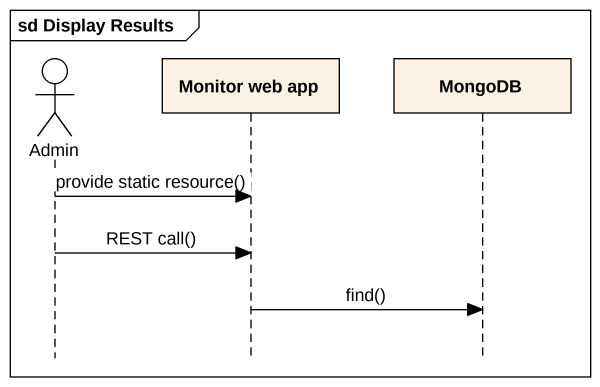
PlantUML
@startuml
mainframe sd Display Results
hide footbox
actor Admin
participant "Monitor web app" as Monitor_web_app
participant MongoDB

Admin -> Monitor_web_app : provide static resource()
Admin -> Monitor_web_app : REST call()
Monitor_web_app -> MongoDB : find()
@enduml
